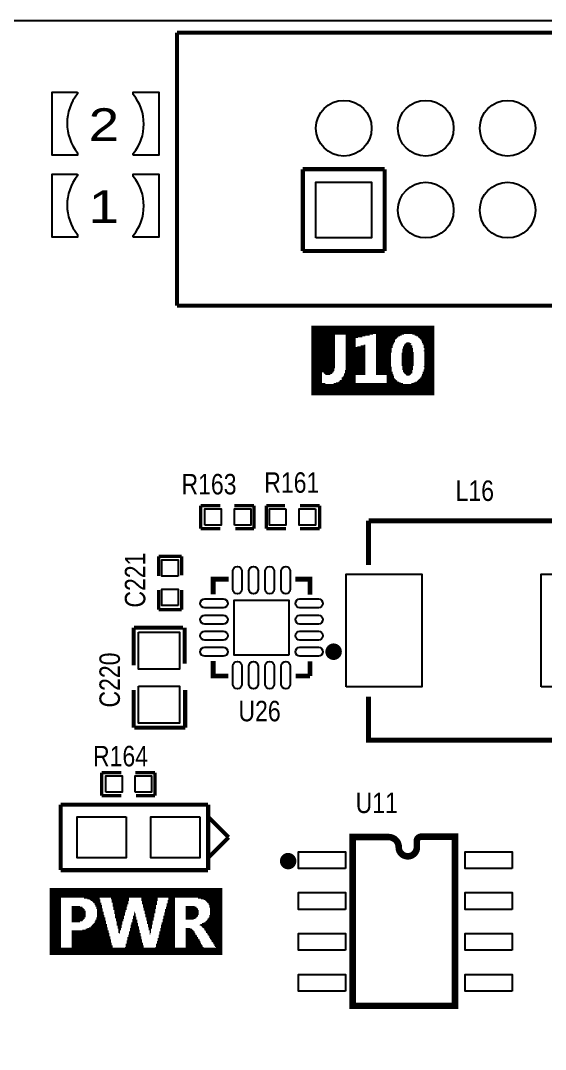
# Model space of a CAD drawing. Extents: x -16 to 114, y 9 to 99.
# Drawn here: x 0.79 to 17.06, y 67.29 to 99.19 of the extents above; entities that cross this region are included whole.
import ezdxf

# ---------------------------------------------------------------- set-up
doc = ezdxf.new("R2010")
doc.units = 0
for name, color, linetype in [('BG_OUTLINE', 3, 'CONTINUOUS'), ('BG_SILKSCREEN_TOP', 2, 'CONTINUOUS'), ('MA_PEN3', 5, 'CONTINUOUS'), ('PG_SILKSCREEN_TOP', 6, 'CONTINUOUS'), ('PIN_TOP', 7, 'CONTINUOUS'), ('RD_SILKSCREEN_TOP', 8, 'CONTINUOUS')]:
    doc.layers.add(name, color=color, linetype=linetype)

msp = doc.modelspace()

# ---------------------------------------------------------------- linework, layer by layer
at = {"layer": 'BG_OUTLINE'}
msp.add_lwpolyline([(-13.134086, 99.189794), (110.731046, 99.189794, -0.414215), (113.79708, 96.12376), (113.799874, 12.17676), (113.79708, 12.263374, -0.41422), (110.731046, 9.19734), (-13.22832, 9.19734), (-13.12672, 9.20496, -0.414214), (-16.192754, 12.270994), (-16.20012, 96.12376, -0.414215)], format="xyb", close=True, dxfattribs=at)
at = {"layer": 'BG_SILKSCREEN_TOP'}
for points in [[(2.557272, 96.97212), (2.557272, 96.92005, 0.35658), (2.557272, 95.09379), (2.557272, 95.01632), (1.769872, 95.01632), (1.769872, 96.97212)], [(4.284472, 95.01632), (4.284472, 95.06839, 0.356575), (4.284472, 96.89465), (4.284472, 96.97212), (5.071872, 96.97212), (5.071872, 95.01632)], [(2.557272, 94.43212), (2.557272, 94.38005, 0.356579), (2.557272, 92.55379), (2.557272, 92.47632), (1.769872, 92.47632), (1.769872, 94.43212)], [(4.284472, 92.47632), (4.284472, 92.52839, 0.356579), (4.284472, 94.35465), (4.284472, 94.43212), (5.071872, 94.43212), (5.071872, 92.47632)]]:
    msp.add_lwpolyline(points, format="xyb", close=True, dxfattribs=at)
at = {"layer": 'MA_PEN3', "const_width": 0.0254}
for points in [[(9.8044, 89.7128), (13.6144, 89.7128)], [(9.8044, 89.6874), (13.6144, 89.6874)], [(9.8044, 89.662), (13.6144, 89.662)], [(9.8044, 89.6366), (13.6144, 89.6366)], [(9.8044, 89.6112), (13.6144, 89.6112)], [(9.8044, 89.5858), (13.6144, 89.5858)], [(9.8044, 89.5604), (13.6144, 89.5604)], [(9.8044, 89.535), (13.6144, 89.535)], [(9.8044, 89.5096), (13.6144, 89.5096)], [(9.8044, 89.4842), (13.6144, 89.4842)], [(9.8044, 89.4588), (11.7094, 89.4588)], [(9.8044, 89.4334), (10.541, 89.4334)], [(9.8044, 89.408), (10.541, 89.408)], [(9.8044, 89.3826), (10.541, 89.3826)], [(9.8044, 89.3572), (10.541, 89.3572)], [(9.8044, 89.3318), (10.541, 89.3318)], [(10.8712, 89.4334), (11.6078, 89.4334)], [(10.8712, 89.408), (11.4808, 89.408)], [(10.8712, 89.3826), (11.3792, 89.3826)], [(10.8712, 89.3572), (11.2522, 89.3572)], [(10.8712, 89.3318), (11.176, 89.3318)], [(11.811, 89.4588), (12.6746, 89.4588)], [(11.811, 89.4334), (12.5984, 89.4334)], [(11.811, 89.408), (12.5476, 89.408)], [(11.811, 89.3826), (12.4968, 89.3826)], [(11.811, 89.3572), (12.4714, 89.3572)], [(11.811, 89.3318), (12.446, 89.3318)], [(12.9286, 89.4588), (13.6144, 89.4588)], [(13.0048, 89.4334), (13.6144, 89.4334)], [(13.0556, 89.408), (13.6144, 89.408)], [(13.1064, 89.3826), (13.6144, 89.3826)], [(13.1318, 89.3572), (13.6144, 89.3572)], [(13.1572, 89.3318), (13.6144, 89.3318)], [(9.8044, 89.3064), (10.541, 89.3064)], [(9.8044, 89.281), (10.541, 89.281)], [(9.8044, 89.2556), (10.541, 89.2556)], [(9.8044, 89.2302), (10.541, 89.2302)], [(9.8044, 89.2048), (10.541, 89.2048)], [(9.8044, 89.1794), (10.541, 89.1794)], [(9.8044, 89.154), (10.541, 89.154)], [(9.8044, 89.1286), (10.541, 89.1286)], [(9.8044, 89.1032), (10.541, 89.1032)], [(9.8044, 89.0778), (10.541, 89.0778)], [(9.8044, 89.0524), (10.541, 89.0524)], [(9.8044, 89.027), (10.541, 89.027)], [(9.8044, 89.0016), (10.541, 89.0016)], [(10.8712, 89.3064), (11.176, 89.3064)], [(10.8712, 89.281), (11.176, 89.281)], [(10.8712, 89.2556), (11.176, 89.2556)], [(10.8712, 89.2302), (11.176, 89.2302)], [(10.8712, 89.2048), (11.176, 89.2048)], [(10.8712, 89.1794), (11.176, 89.1794)], [(10.8712, 89.154), (11.176, 89.154)], [(10.8712, 89.1286), (11.176, 89.1286)], [(10.8712, 89.1032), (11.176, 89.1032)], [(10.8712, 89.0778), (11.176, 89.0778)], [(10.8712, 89.0524), (11.4808, 89.0524)], [(10.8712, 89.027), (11.4808, 89.027)], [(10.8712, 89.0016), (11.4808, 89.0016)], [(11.2268, 89.0778), (11.4808, 89.0778)], [(11.3284, 89.1032), (11.4808, 89.1032)], [(11.43, 89.1286), (11.4808, 89.1286)], [(11.811, 89.3064), (12.4206, 89.3064)], [(11.811, 89.281), (12.3952, 89.281)], [(11.811, 89.2556), (12.3952, 89.2556)], [(11.811, 89.2302), (12.3952, 89.2302)], [(11.811, 89.2048), (12.3698, 89.2048)], [(11.811, 89.1794), (12.3698, 89.1794)], [(11.811, 89.154), (12.3444, 89.154)], [(11.811, 89.1286), (12.3444, 89.1286)], [(11.811, 89.1032), (12.319, 89.1032)], [(11.811, 89.0778), (12.319, 89.0778)], [(11.811, 89.0524), (12.319, 89.0524)], [(11.811, 89.027), (12.2936, 89.027)], [(11.811, 89.0016), (12.2936, 89.0016)], [(12.6238, 89.0016), (12.954, 89.0016)], [(12.6492, 89.0778), (12.9286, 89.0778)], [(12.6492, 89.0524), (12.9286, 89.0524)], [(12.6492, 89.027), (12.954, 89.027)], [(12.6746, 89.1286), (12.9032, 89.1286)], [(12.6746, 89.1032), (12.9286, 89.1032)], [(12.7, 89.154), (12.8778, 89.154)], [(12.7254, 89.1794), (12.9032, 89.1794)], [(12.7508, 89.2048), (12.8524, 89.2048)], [(13.1826, 89.3064), (13.6144, 89.3064)], [(13.208, 89.281), (13.6144, 89.281)], [(13.208, 89.2556), (13.6144, 89.2556)], [(13.2334, 89.2302), (13.6144, 89.2302)], [(13.2334, 89.2048), (13.6144, 89.2048)], [(13.2588, 89.1794), (13.6144, 89.1794)], [(13.2588, 89.154), (13.6144, 89.154)], [(13.2842, 89.1286), (13.6144, 89.1286)], [(13.2842, 89.1032), (13.6144, 89.1032)], [(13.2842, 89.0778), (13.6144, 89.0778)], [(13.2842, 89.0524), (13.6144, 89.0524)], [(13.3096, 89.027), (13.6144, 89.027)], [(13.3096, 89.0016), (13.6144, 89.0016)], [(9.8044, 88.9762), (10.541, 88.9762)], [(9.8044, 88.9508), (10.541, 88.9508)], [(9.8044, 88.9254), (10.541, 88.9254)], [(9.8044, 88.9), (10.541, 88.9)], [(9.8044, 88.8746), (10.541, 88.8746)], [(9.8044, 88.8492), (10.541, 88.8492)], [(9.8044, 88.8238), (10.541, 88.8238)], [(9.8044, 88.7984), (10.541, 88.7984)], [(9.8044, 88.773), (10.541, 88.773)], [(9.8044, 88.7476), (10.541, 88.7476)], [(9.8044, 88.7222), (10.541, 88.7222)], [(9.8044, 88.6968), (10.541, 88.6968)], [(10.8712, 88.9762), (11.4808, 88.9762)], [(10.8712, 88.9508), (11.4808, 88.9508)], [(10.8712, 88.9254), (11.4808, 88.9254)], [(10.8712, 88.9), (11.4808, 88.9)], [(10.8712, 88.8746), (11.4808, 88.8746)], [(10.8712, 88.8492), (11.4808, 88.8492)], [(10.8712, 88.8238), (11.4808, 88.8238)], [(10.8712, 88.7984), (11.4808, 88.7984)], [(10.8712, 88.773), (11.4808, 88.773)], [(10.8712, 88.7476), (11.4808, 88.7476)], [(10.8712, 88.7222), (11.4808, 88.7222)], [(10.8712, 88.6968), (11.4808, 88.6968)], [(11.811, 88.9762), (12.2936, 88.9762)], [(11.811, 88.9508), (12.2936, 88.9508)], [(11.811, 88.9254), (12.2936, 88.9254)], [(11.811, 88.9), (12.2936, 88.9)], [(11.811, 88.8746), (12.2682, 88.8746)], [(11.811, 88.8492), (12.2682, 88.8492)], [(11.811, 88.8238), (12.2682, 88.8238)], [(11.811, 88.7984), (12.2682, 88.7984)], [(11.811, 88.773), (12.2682, 88.773)], [(11.811, 88.7476), (12.2682, 88.7476)], [(11.811, 88.7222), (12.2682, 88.7222)], [(11.811, 88.6968), (12.2682, 88.6968)], [(12.5984, 88.8746), (12.9794, 88.8746)], [(12.5984, 88.8492), (12.9794, 88.8492)], [(12.5984, 88.8238), (12.9794, 88.8238)], [(12.5984, 88.7984), (12.9794, 88.7984)], [(12.5984, 88.773), (12.9794, 88.773)], [(12.5984, 88.7476), (12.9794, 88.7476)], [(12.5984, 88.7222), (12.9794, 88.7222)], [(12.5984, 88.6968), (12.9794, 88.6968)], [(12.6238, 88.9762), (12.954, 88.9762)], [(12.6238, 88.9508), (12.954, 88.9508)], [(12.6238, 88.9254), (12.954, 88.9254)], [(12.6238, 88.9), (12.9794, 88.9)], [(13.2842, 88.9508), (13.6144, 88.9508)], [(13.3096, 88.9762), (13.6144, 88.9762)], [(13.3096, 88.9254), (13.6144, 88.9254)], [(13.3096, 88.9), (13.6144, 88.9)], [(13.3096, 88.8746), (13.6144, 88.8746)], [(13.3096, 88.8492), (13.6144, 88.8492)], [(13.3096, 88.8238), (13.6144, 88.8238)], [(13.3096, 88.7984), (13.6144, 88.7984)], [(13.3096, 88.773), (13.6144, 88.773)], [(13.3096, 88.7476), (13.6144, 88.7476)], [(13.3096, 88.7222), (13.6144, 88.7222)], [(13.3096, 88.6968), (13.6144, 88.6968)], [(9.8044, 88.6714), (10.541, 88.6714)], [(9.8044, 88.646), (10.541, 88.646)], [(9.8044, 88.6206), (10.541, 88.6206)], [(9.8044, 88.5952), (10.541, 88.5952)], [(9.8044, 88.5698), (10.541, 88.5698)], [(9.8044, 88.5444), (10.541, 88.5444)], [(9.8044, 88.519), (10.541, 88.519)], [(9.8044, 88.4936), (10.541, 88.4936)], [(9.8044, 88.4682), (10.541, 88.4682)], [(9.8044, 88.4428), (10.541, 88.4428)], [(9.8044, 88.4174), (10.541, 88.4174)], [(9.8044, 88.392), (10.5156, 88.392)], [(9.8044, 88.3666), (10.5156, 88.3666)], [(10.8712, 88.6714), (11.4808, 88.6714)], [(10.8712, 88.646), (11.4808, 88.646)], [(10.8712, 88.6206), (11.4808, 88.6206)], [(10.8712, 88.5952), (11.4808, 88.5952)], [(10.8712, 88.5698), (11.4808, 88.5698)], [(10.8712, 88.5444), (11.4808, 88.5444)], [(10.8712, 88.519), (11.4808, 88.519)], [(10.8712, 88.4936), (11.4808, 88.4936)], [(10.8712, 88.4682), (11.4808, 88.4682)], [(10.8712, 88.4428), (11.4808, 88.4428)], [(10.8712, 88.4174), (11.4808, 88.4174)], [(10.8712, 88.392), (11.4808, 88.392)], [(10.8712, 88.3666), (11.4808, 88.3666)], [(11.811, 88.6714), (12.2682, 88.6714)], [(11.811, 88.646), (12.2682, 88.646)], [(11.811, 88.6206), (12.2682, 88.6206)], [(11.811, 88.5952), (12.2682, 88.5952)], [(11.811, 88.5698), (12.2682, 88.5698)], [(11.811, 88.5444), (12.2682, 88.5444)], [(11.811, 88.519), (12.2682, 88.519)], [(11.811, 88.4936), (12.2682, 88.4936)], [(11.811, 88.4682), (12.2682, 88.4682)], [(11.811, 88.4428), (12.2936, 88.4428)], [(11.811, 88.4174), (12.2936, 88.4174)], [(11.811, 88.392), (12.2936, 88.392)], [(11.811, 88.3666), (12.2936, 88.3666)], [(12.5984, 88.6714), (12.9794, 88.6714)], [(12.5984, 88.646), (12.9794, 88.646)], [(12.5984, 88.6206), (12.9794, 88.6206)], [(12.5984, 88.5952), (12.9794, 88.5952)], [(12.5984, 88.5698), (12.9794, 88.5698)], [(12.5984, 88.5444), (12.9794, 88.5444)], [(12.5984, 88.519), (12.9794, 88.519)], [(12.5984, 88.4936), (12.9794, 88.4936)], [(12.6238, 88.4682), (12.954, 88.4682)], [(12.6238, 88.4428), (12.954, 88.4428)], [(12.6238, 88.4174), (12.954, 88.4174)], [(12.6238, 88.392), (12.954, 88.392)], [(12.6238, 88.3666), (12.954, 88.3666)], [(13.2842, 88.4682), (13.6144, 88.4682)], [(13.2842, 88.3666), (13.6144, 88.3666)], [(13.3096, 88.6714), (13.6144, 88.6714)], [(13.3096, 88.646), (13.6144, 88.646)], [(13.3096, 88.6206), (13.6144, 88.6206)], [(13.3096, 88.5952), (13.6144, 88.5952)], [(13.3096, 88.5698), (13.6144, 88.5698)], [(13.3096, 88.5444), (13.6144, 88.5444)], [(13.3096, 88.519), (13.6144, 88.519)], [(13.3096, 88.4936), (13.6144, 88.4936)], [(13.3096, 88.4428), (13.6144, 88.4428)], [(13.3096, 88.4174), (13.6144, 88.4174)], [(13.3096, 88.392), (13.6144, 88.392)], [(9.8044, 88.3412), (10.5156, 88.3412)], [(9.8044, 88.3158), (10.4902, 88.3158)], [(9.8044, 88.2904), (10.4902, 88.2904)], [(9.8044, 88.265), (10.1346, 88.265)], [(9.8044, 88.2396), (10.1346, 88.2396)], [(9.8044, 88.2142), (10.1346, 88.2142)], [(9.8044, 88.1888), (10.1346, 88.1888)], [(9.8044, 88.1634), (10.1346, 88.1634)], [(9.8044, 88.138), (10.1346, 88.138)], [(9.8044, 88.1126), (10.1346, 88.1126)], [(9.8044, 88.0872), (10.1346, 88.0872)], [(9.8044, 88.0618), (10.1346, 88.0618)], [(10.1854, 88.265), (10.4648, 88.265)], [(10.2108, 88.2396), (10.4394, 88.2396)], [(10.2362, 88.2142), (10.3886, 88.2142)], [(10.7442, 88.1126), (11.176, 88.1126)], [(10.7442, 88.0872), (11.176, 88.0872)], [(10.7442, 88.0618), (11.176, 88.0618)], [(10.7696, 88.138), (11.176, 88.138)], [(10.795, 88.1634), (11.176, 88.1634)], [(10.8204, 88.2396), (11.4808, 88.2396)], [(10.8204, 88.2142), (11.4808, 88.2142)], [(10.8204, 88.1888), (11.176, 88.1888)], [(10.8458, 88.3412), (11.4808, 88.3412)], [(10.8458, 88.3158), (11.4808, 88.3158)], [(10.8458, 88.2904), (11.4808, 88.2904)], [(10.8458, 88.265), (11.4808, 88.265)], [(11.811, 88.3412), (12.2936, 88.3412)], [(11.811, 88.3158), (12.2936, 88.3158)], [(11.811, 88.2904), (12.319, 88.2904)], [(11.811, 88.265), (12.319, 88.265)], [(11.811, 88.2396), (12.319, 88.2396)], [(11.811, 88.2142), (12.3444, 88.2142)], [(12.1412, 88.1888), (12.3444, 88.1888)], [(12.1412, 88.1634), (12.3698, 88.1634)], [(12.1412, 88.138), (12.3698, 88.138)], [(12.1412, 88.1126), (12.3698, 88.1126)], [(12.1412, 88.0872), (12.3952, 88.0872)], [(12.1412, 88.0618), (12.4206, 88.0618)], [(12.6492, 88.3412), (12.9286, 88.3412)], [(12.6492, 88.3158), (12.9286, 88.3158)], [(12.6492, 88.2904), (12.9286, 88.2904)], [(12.6746, 88.265), (12.9286, 88.265)], [(12.7, 88.2396), (12.9032, 88.2396)], [(12.7254, 88.2142), (12.8778, 88.2142)], [(12.7508, 88.1888), (12.8524, 88.1888)], [(13.1318, 88.0618), (13.6144, 88.0618)], [(13.1572, 88.0872), (13.6144, 88.0872)], [(13.1826, 88.1126), (13.6144, 88.1126)], [(13.208, 88.1634), (13.6144, 88.1634)], [(13.208, 88.138), (13.6144, 88.138)], [(13.2334, 88.2142), (13.6144, 88.2142)], [(13.2334, 88.1888), (13.6144, 88.1888)], [(13.2588, 88.2904), (13.6144, 88.2904)], [(13.2588, 88.265), (13.6144, 88.265)], [(13.2588, 88.2396), (13.6144, 88.2396)], [(13.2842, 88.3412), (13.6144, 88.3412)], [(13.2842, 88.3158), (13.6144, 88.3158)], [(9.8044, 88.0364), (10.1346, 88.0364)], [(9.8044, 88.011), (10.1346, 88.011)], [(9.8044, 87.9856), (10.1346, 87.9856)], [(9.8044, 87.9602), (10.1346, 87.9602)], [(9.8044, 87.9348), (10.2362, 87.9348)], [(9.8044, 87.9094), (13.6144, 87.9094)], [(9.8044, 87.884), (13.6144, 87.884)], [(9.8044, 87.8586), (13.6144, 87.8586)], [(9.8044, 87.8332), (13.6144, 87.8332)], [(9.8044, 87.8078), (13.6144, 87.8078)], [(9.8044, 87.7824), (13.6144, 87.7824)], [(9.8044, 87.757), (13.6144, 87.757)], [(9.8044, 87.7316), (13.6144, 87.7316)], [(10.4902, 87.9348), (12.6492, 87.9348)], [(10.5664, 87.9602), (11.176, 87.9602)], [(10.6426, 87.9856), (11.176, 87.9856)], [(10.668, 88.011), (11.176, 88.011)], [(10.6934, 88.0364), (11.176, 88.0364)], [(12.1412, 88.0364), (12.446, 88.0364)], [(12.1412, 88.011), (12.4714, 88.011)], [(12.1412, 87.9856), (12.5222, 87.9856)], [(12.1412, 87.9602), (12.573, 87.9602)], [(12.9032, 87.9348), (13.6144, 87.9348)], [(12.9794, 87.9602), (13.6144, 87.9602)], [(13.0302, 87.9856), (13.6144, 87.9856)], [(13.081, 88.011), (13.6144, 88.011)], [(13.1064, 88.0364), (13.6144, 88.0364)], [(9.8044, 87.7062), (13.6144, 87.7062)], [(9.8044, 87.6808), (13.6144, 87.6808)], [(9.8044, 87.6554), (13.6144, 87.6554)], [(9.8044, 87.63), (13.6144, 87.63)], [(9.8044, 87.6046), (13.6144, 87.6046)], [(9.8044, 87.5792), (13.6144, 87.5792)], [(1.688338, 72.284336), (7.047738, 72.284336)], [(1.688338, 72.258936), (7.047738, 72.258936)], [(1.688338, 72.233536), (7.047738, 72.233536)], [(1.688338, 72.208136), (7.047738, 72.208136)], [(1.688338, 72.182736), (7.047738, 72.182736)], [(1.688338, 72.157336), (7.047738, 72.157336)], [(1.688338, 72.131936), (7.047738, 72.131936)], [(1.688338, 72.106536), (7.047738, 72.106536)], [(1.688338, 72.081136), (7.047738, 72.081136)], [(1.688338, 72.055736), (7.047738, 72.055736)], [(1.688338, 72.030336), (7.047738, 72.030336)], [(1.688338, 72.004936), (7.047738, 72.004936)], [(1.688338, 71.979536), (2.043938, 71.979536)], [(1.688338, 71.954136), (2.043938, 71.954136)], [(1.688338, 71.928736), (2.043938, 71.928736)], [(1.688338, 71.903336), (2.043938, 71.903336)], [(1.688338, 71.877936), (2.043938, 71.877936)], [(1.688338, 71.852536), (2.043938, 71.852536)], [(1.688338, 71.827136), (2.043938, 71.827136)], [(1.688338, 71.801736), (2.043938, 71.801736)], [(1.688338, 71.776336), (2.043938, 71.776336)], [(2.755138, 71.979536), (3.237738, 71.979536)], [(2.856738, 71.954136), (3.237738, 71.954136)], [(2.932938, 71.928736), (3.263138, 71.928736)], [(2.958338, 71.903336), (3.263138, 71.903336)], [(3.009138, 71.877936), (3.263138, 71.877936)], [(3.034538, 71.852536), (3.263138, 71.852536)], [(3.059938, 71.827136), (3.288538, 71.827136)], [(3.085338, 71.801736), (3.288538, 71.801736)], [(3.085338, 71.776336), (3.288538, 71.776336)], [(3.593338, 71.979536), (4.152138, 71.979536)], [(3.593338, 71.954136), (4.152138, 71.954136)], [(3.618738, 71.928736), (4.152138, 71.928736)], [(3.618738, 71.903336), (4.152138, 71.903336)], [(3.618738, 71.877936), (4.126738, 71.877936)], [(3.618738, 71.852536), (4.126738, 71.852536)], [(3.644138, 71.827136), (4.126738, 71.827136)], [(3.644138, 71.801736), (4.126738, 71.801736)], [(3.644138, 71.776336), (4.101338, 71.776336)], [(4.533138, 71.979536), (5.041138, 71.979536)], [(4.533138, 71.954136), (5.041138, 71.954136)], [(4.533138, 71.928736), (5.041138, 71.928736)], [(4.533138, 71.903336), (5.041138, 71.903336)], [(4.558538, 71.877936), (5.015738, 71.877936)], [(4.558538, 71.852536), (5.015738, 71.852536)], [(4.558538, 71.827136), (5.015738, 71.827136)], [(4.558538, 71.801736), (5.015738, 71.801736)], [(4.583938, 71.776336), (5.015738, 71.776336)], [(5.320538, 71.801736), (5.574538, 71.801736)], [(5.320538, 71.776336), (5.574538, 71.776336)], [(5.345938, 71.903336), (5.574538, 71.903336)], [(5.345938, 71.877936), (5.574538, 71.877936)], [(5.345938, 71.852536), (5.574538, 71.852536)], [(5.345938, 71.827136), (5.574538, 71.827136)], [(5.371338, 71.979536), (5.574538, 71.979536)], [(5.371338, 71.954136), (5.574538, 71.954136)], [(5.371338, 71.928736), (5.574538, 71.928736)], [(6.285738, 71.979536), (7.047738, 71.979536)], [(6.387338, 71.954136), (7.047738, 71.954136)], [(6.463538, 71.928736), (7.047738, 71.928736)], [(6.514338, 71.903336), (7.047738, 71.903336)], [(6.539738, 71.877936), (7.047738, 71.877936)], [(6.565138, 71.852536), (7.047738, 71.852536)], [(6.590538, 71.827136), (7.047738, 71.827136)], [(6.615938, 71.801736), (7.047738, 71.801736)], [(6.615938, 71.776336), (7.047738, 71.776336)], [(1.688338, 71.750936), (2.043938, 71.750936)], [(1.688338, 71.725536), (2.043938, 71.725536)], [(1.688338, 71.700136), (2.043938, 71.700136)], [(1.688338, 71.674736), (2.043938, 71.674736)], [(1.688338, 71.649336), (2.043938, 71.649336)], [(1.688338, 71.623936), (2.043938, 71.623936)], [(1.688338, 71.598536), (2.043938, 71.598536)], [(1.688338, 71.573136), (2.043938, 71.573136)], [(1.688338, 71.547736), (2.043938, 71.547736)], [(1.688338, 71.522336), (2.043938, 71.522336)], [(1.688338, 71.496936), (2.043938, 71.496936)], [(1.688338, 71.471536), (2.043938, 71.471536)], [(2.374138, 71.725536), (2.628138, 71.725536)], [(2.374138, 71.700136), (2.704338, 71.700136)], [(2.374138, 71.674736), (2.729738, 71.674736)], [(2.374138, 71.649336), (2.755138, 71.649336)], [(2.374138, 71.623936), (2.780538, 71.623936)], [(2.374138, 71.598536), (2.780538, 71.598536)], [(2.374138, 71.573136), (2.805938, 71.573136)], [(2.374138, 71.547736), (2.805938, 71.547736)], [(2.374138, 71.522336), (2.805938, 71.522336)], [(2.374138, 71.496936), (2.805938, 71.496936)], [(2.374138, 71.471536), (2.805938, 71.471536)], [(3.110738, 71.750936), (3.313938, 71.750936)], [(3.110738, 71.725536), (3.313938, 71.725536)], [(3.136138, 71.700136), (3.313938, 71.700136)], [(3.136138, 71.674736), (3.313938, 71.674736)], [(3.136138, 71.649336), (3.339338, 71.649336)], [(3.161538, 71.623936), (3.339338, 71.623936)], [(3.161538, 71.598536), (3.339338, 71.598536)], [(3.161538, 71.573136), (3.339338, 71.573136)], [(3.161538, 71.547736), (3.364738, 71.547736)], [(3.161538, 71.522336), (3.364738, 71.522336)], [(3.161538, 71.496936), (3.364738, 71.496936)], [(3.161538, 71.471536), (3.364738, 71.471536)], [(3.644138, 71.750936), (4.101338, 71.750936)], [(3.644138, 71.725536), (4.101338, 71.725536)], [(3.669538, 71.700136), (4.075938, 71.700136)], [(3.669538, 71.674736), (4.075938, 71.674736)], [(3.669538, 71.649336), (4.075938, 71.649336)], [(3.669538, 71.623936), (4.075938, 71.623936)], [(3.694938, 71.598536), (4.050538, 71.598536)], [(3.694938, 71.573136), (4.050538, 71.573136)], [(3.694938, 71.547736), (4.050538, 71.547736)], [(3.694938, 71.522336), (4.025138, 71.522336)], [(3.694938, 71.496936), (4.025138, 71.496936)], [(3.720338, 71.471536), (4.025138, 71.471536)], [(4.304538, 71.547736), (4.329938, 71.547736)], [(4.304538, 71.522336), (4.329938, 71.522336)], [(4.304538, 71.496936), (4.355338, 71.496936)], [(4.304538, 71.471536), (4.355338, 71.471536)], [(4.583938, 71.750936), (4.990338, 71.750936)], [(4.583938, 71.725536), (4.990338, 71.725536)], [(4.583938, 71.700136), (4.990338, 71.700136)], [(4.609338, 71.674736), (4.990338, 71.674736)], [(4.609338, 71.649336), (4.990338, 71.649336)], [(4.609338, 71.623936), (4.964938, 71.623936)], [(4.609338, 71.598536), (4.964938, 71.598536)], [(4.634738, 71.573136), (4.964938, 71.573136)], [(4.634738, 71.547736), (4.964938, 71.547736)], [(4.634738, 71.522336), (4.964938, 71.522336)], [(4.634738, 71.496936), (4.939538, 71.496936)], [(4.660138, 71.471536), (4.939538, 71.471536)], [(5.244338, 71.522336), (5.574538, 71.522336)], [(5.244338, 71.496936), (5.574538, 71.496936)], [(5.244338, 71.471536), (5.574538, 71.471536)], [(5.269738, 71.623936), (5.574538, 71.623936)], [(5.269738, 71.598536), (5.574538, 71.598536)], [(5.269738, 71.573136), (5.574538, 71.573136)], [(5.269738, 71.547736), (5.574538, 71.547736)], [(5.295138, 71.700136), (5.574538, 71.700136)], [(5.295138, 71.674736), (5.574538, 71.674736)], [(5.295138, 71.649336), (5.574538, 71.649336)], [(5.320538, 71.750936), (5.574538, 71.750936)], [(5.320538, 71.725536), (5.574538, 71.725536)], [(5.904738, 71.725536), (6.184138, 71.725536)], [(5.904738, 71.700136), (6.234938, 71.700136)], [(5.904738, 71.674736), (6.260338, 71.674736)], [(5.904738, 71.649336), (6.285738, 71.649336)], [(5.904738, 71.623936), (6.285738, 71.623936)], [(5.904738, 71.598536), (6.311138, 71.598536)], [(5.904738, 71.573136), (6.311138, 71.573136)], [(5.904738, 71.547736), (6.311138, 71.547736)], [(5.904738, 71.522336), (6.311138, 71.522336)], [(5.904738, 71.496936), (6.311138, 71.496936)], [(5.904738, 71.471536), (6.311138, 71.471536)], [(6.641338, 71.750936), (7.047738, 71.750936)], [(6.641338, 71.725536), (7.047738, 71.725536)], [(6.641338, 71.700136), (7.047738, 71.700136)], [(6.666738, 71.674736), (7.047738, 71.674736)], [(6.666738, 71.649336), (7.047738, 71.649336)], [(6.666738, 71.623936), (7.047738, 71.623936)], [(6.666738, 71.598536), (7.047738, 71.598536)], [(6.666738, 71.573136), (7.047738, 71.573136)], [(6.666738, 71.547736), (7.047738, 71.547736)], [(6.666738, 71.522336), (7.047738, 71.522336)], [(6.666738, 71.496936), (7.047738, 71.496936)], [(6.666738, 71.471536), (7.047738, 71.471536)], [(1.688338, 71.446136), (2.043938, 71.446136)], [(1.688338, 71.420736), (2.043938, 71.420736)], [(1.688338, 71.395336), (2.043938, 71.395336)], [(1.688338, 71.369936), (2.043938, 71.369936)], [(1.688338, 71.344536), (2.043938, 71.344536)], [(1.688338, 71.319136), (2.043938, 71.319136)], [(1.688338, 71.293736), (2.043938, 71.293736)], [(1.688338, 71.268336), (2.043938, 71.268336)], [(1.688338, 71.242936), (2.043938, 71.242936)], [(1.688338, 71.217536), (2.043938, 71.217536)], [(1.688338, 71.192136), (2.043938, 71.192136)], [(1.688338, 71.166736), (2.043938, 71.166736)], [(1.688338, 71.141336), (2.043938, 71.141336)], [(2.374138, 71.446136), (2.805938, 71.446136)], [(2.374138, 71.420736), (2.805938, 71.420736)], [(2.374138, 71.395336), (2.805938, 71.395336)], [(2.374138, 71.369936), (2.780538, 71.369936)], [(2.374138, 71.344536), (2.780538, 71.344536)], [(2.374138, 71.319136), (2.755138, 71.319136)], [(2.374138, 71.293736), (2.729738, 71.293736)], [(2.374138, 71.268336), (2.704338, 71.268336)], [(2.374138, 71.242936), (2.628138, 71.242936)], [(3.009138, 71.141336), (3.466338, 71.141336)], [(3.034538, 71.166736), (3.466338, 71.166736)], [(3.059938, 71.192136), (3.440938, 71.192136)], [(3.085338, 71.242936), (3.440938, 71.242936)], [(3.085338, 71.217536), (3.440938, 71.217536)], [(3.110738, 71.293736), (3.415538, 71.293736)], [(3.110738, 71.268336), (3.440938, 71.268336)], [(3.136138, 71.369936), (3.415538, 71.369936)], [(3.136138, 71.344536), (3.415538, 71.344536)], [(3.136138, 71.319136), (3.415538, 71.319136)], [(3.161538, 71.446136), (3.390138, 71.446136)], [(3.161538, 71.420736), (3.390138, 71.420736)], [(3.161538, 71.395336), (3.390138, 71.395336)], [(3.720338, 71.446136), (4.025138, 71.446136)], [(3.720338, 71.420736), (3.999738, 71.420736)], [(3.720338, 71.395336), (3.999738, 71.395336)], [(3.720338, 71.369936), (3.999738, 71.369936)], [(3.745738, 71.344536), (3.999738, 71.344536)], [(3.745738, 71.319136), (3.974338, 71.319136)], [(3.745738, 71.293736), (3.974338, 71.293736)], [(3.745738, 71.268336), (3.974338, 71.268336)], [(3.771138, 71.242936), (3.948938, 71.242936)], [(3.771138, 71.217536), (3.948938, 71.217536)], [(3.771138, 71.192136), (3.948938, 71.192136)], [(3.771138, 71.166736), (3.948938, 71.166736)], [(3.771138, 71.141336), (3.923538, 71.141336)], [(4.202938, 71.141336), (4.431538, 71.141336)], [(4.228338, 71.217536), (4.406138, 71.217536)], [(4.228338, 71.192136), (4.431538, 71.192136)], [(4.228338, 71.166736), (4.431538, 71.166736)], [(4.253738, 71.319136), (4.380738, 71.319136)], [(4.253738, 71.293736), (4.406138, 71.293736)], [(4.253738, 71.268336), (4.406138, 71.268336)], [(4.253738, 71.242936), (4.406138, 71.242936)], [(4.279138, 71.420736), (4.355338, 71.420736)], [(4.279138, 71.395336), (4.380738, 71.395336)], [(4.279138, 71.369936), (4.380738, 71.369936)], [(4.279138, 71.344536), (4.380738, 71.344536)], [(4.304538, 71.446136), (4.355338, 71.446136)], [(4.660138, 71.446136), (4.939538, 71.446136)], [(4.660138, 71.420736), (4.939538, 71.420736)], [(4.660138, 71.395336), (4.939538, 71.395336)], [(4.685538, 71.369936), (4.914138, 71.369936)], [(4.685538, 71.344536), (4.914138, 71.344536)], [(4.685538, 71.319136), (4.914138, 71.319136)], [(4.685538, 71.293736), (4.914138, 71.293736)], [(4.710938, 71.268336), (4.888738, 71.268336)], [(4.710938, 71.242936), (4.888738, 71.242936)], [(4.710938, 71.217536), (4.888738, 71.217536)], [(4.710938, 71.192136), (4.888738, 71.192136)], [(4.736338, 71.166736), (4.888738, 71.166736)], [(4.736338, 71.141336), (4.863338, 71.141336)], [(5.142738, 71.141336), (5.574538, 71.141336)], [(5.168138, 71.217536), (5.574538, 71.217536)], [(5.168138, 71.192136), (5.574538, 71.192136)], [(5.168138, 71.166736), (5.574538, 71.166736)], [(5.193538, 71.319136), (5.574538, 71.319136)], [(5.193538, 71.293736), (5.574538, 71.293736)], [(5.193538, 71.268336), (5.574538, 71.268336)], [(5.193538, 71.242936), (5.574538, 71.242936)], [(5.218938, 71.420736), (5.574538, 71.420736)], [(5.218938, 71.395336), (5.574538, 71.395336)], [(5.218938, 71.369936), (5.574538, 71.369936)], [(5.218938, 71.344536), (5.574538, 71.344536)], [(5.244338, 71.446136), (5.574538, 71.446136)], [(5.904738, 71.446136), (6.285738, 71.446136)], [(5.904738, 71.420736), (6.285738, 71.420736)], [(5.904738, 71.395336), (6.260338, 71.395336)], [(5.904738, 71.369936), (6.234938, 71.369936)], [(5.904738, 71.344536), (6.209538, 71.344536)], [(5.904738, 71.319136), (6.158738, 71.319136)], [(6.336538, 71.141336), (7.047738, 71.141336)], [(6.361938, 71.166736), (7.047738, 71.166736)], [(6.412738, 71.192136), (7.047738, 71.192136)], [(6.463538, 71.217536), (7.047738, 71.217536)], [(6.514338, 71.242936), (7.047738, 71.242936)], [(6.539738, 71.268336), (7.047738, 71.268336)], [(6.565138, 71.293736), (7.047738, 71.293736)], [(6.590538, 71.344536), (7.047738, 71.344536)], [(6.590538, 71.319136), (7.047738, 71.319136)], [(6.615938, 71.369936), (7.047738, 71.369936)], [(6.641338, 71.446136), (7.047738, 71.446136)], [(6.641338, 71.420736), (7.047738, 71.420736)], [(6.641338, 71.395336), (7.047738, 71.395336)], [(1.688338, 71.115936), (2.043938, 71.115936)], [(1.688338, 71.090536), (2.043938, 71.090536)], [(1.688338, 71.065136), (2.043938, 71.065136)], [(1.688338, 71.039736), (2.043938, 71.039736)], [(1.688338, 71.014336), (2.043938, 71.014336)], [(1.688338, 70.988936), (2.043938, 70.988936)], [(1.688338, 70.963536), (2.043938, 70.963536)], [(1.688338, 70.938136), (2.043938, 70.938136)], [(1.688338, 70.912736), (2.043938, 70.912736)], [(1.688338, 70.887336), (2.043938, 70.887336)], [(1.688338, 70.861936), (2.043938, 70.861936)], [(1.688338, 70.836536), (2.043938, 70.836536)], [(1.688338, 70.811136), (2.043938, 70.811136)], [(2.374138, 70.963536), (3.517138, 70.963536)], [(2.374138, 70.938136), (3.517138, 70.938136)], [(2.374138, 70.912736), (3.517138, 70.912736)], [(2.374138, 70.887336), (3.542538, 70.887336)], [(2.374138, 70.861936), (3.542538, 70.861936)], [(2.374138, 70.836536), (3.542538, 70.836536)], [(2.374138, 70.811136), (3.542538, 70.811136)], [(2.704338, 70.988936), (3.491738, 70.988936)], [(2.805938, 71.014336), (3.491738, 71.014336)], [(2.856738, 71.039736), (3.491738, 71.039736)], [(2.907538, 71.065136), (3.491738, 71.065136)], [(2.958338, 71.090536), (3.466338, 71.090536)], [(2.983738, 71.115936), (3.466338, 71.115936)], [(3.796538, 71.115936), (3.923538, 71.115936)], [(3.796538, 71.090536), (3.923538, 71.090536)], [(3.796538, 71.065136), (3.923538, 71.065136)], [(3.796538, 71.039736), (3.898138, 71.039736)], [(3.821938, 71.014336), (3.898138, 71.014336)], [(3.821938, 70.988936), (3.898138, 70.988936)], [(3.821938, 70.963536), (3.872738, 70.963536)], [(3.821938, 70.938136), (3.872738, 70.938136)], [(3.821938, 70.912736), (3.872738, 70.912736)], [(3.847338, 70.887336), (3.872738, 70.887336)], [(4.126738, 70.836536), (4.507738, 70.836536)], [(4.126738, 70.811136), (4.507738, 70.811136)], [(4.152138, 70.938136), (4.482338, 70.938136)], [(4.152138, 70.912736), (4.482338, 70.912736)], [(4.152138, 70.887336), (4.507738, 70.887336)], [(4.152138, 70.861936), (4.507738, 70.861936)], [(4.177538, 71.039736), (4.456938, 71.039736)], [(4.177538, 71.014336), (4.456938, 71.014336)], [(4.177538, 70.988936), (4.482338, 70.988936)], [(4.177538, 70.963536), (4.482338, 70.963536)], [(4.202938, 71.115936), (4.431538, 71.115936)], [(4.202938, 71.090536), (4.456938, 71.090536)], [(4.202938, 71.065136), (4.456938, 71.065136)], [(4.736338, 71.115936), (4.863338, 71.115936)], [(4.736338, 71.090536), (4.863338, 71.090536)], [(4.761738, 71.065136), (4.863338, 71.065136)], [(4.761738, 71.039736), (4.863338, 71.039736)], [(4.761738, 71.014336), (4.837938, 71.014336)], [(4.761738, 70.988936), (4.837938, 70.988936)], [(4.787138, 70.963536), (4.837938, 70.963536)], [(4.787138, 70.938136), (4.837938, 70.938136)], [(4.787138, 70.912736), (4.837938, 70.912736)], [(4.787138, 70.887336), (4.812538, 70.887336)], [(4.787138, 70.861936), (4.812538, 70.861936)], [(5.066538, 70.836536), (5.574538, 70.836536)], [(5.066538, 70.811136), (5.574538, 70.811136)], [(5.091938, 70.938136), (5.574538, 70.938136)], [(5.091938, 70.912736), (5.574538, 70.912736)], [(5.091938, 70.887336), (5.574538, 70.887336)], [(5.091938, 70.861936), (5.574538, 70.861936)], [(5.117338, 71.039736), (5.574538, 71.039736)], [(5.117338, 71.014336), (5.574538, 71.014336)], [(5.117338, 70.988936), (5.574538, 70.988936)], [(5.117338, 70.963536), (5.574538, 70.963536)], [(5.142738, 71.115936), (5.574538, 71.115936)], [(5.142738, 71.090536), (5.574538, 71.090536)], [(5.142738, 71.065136), (5.574538, 71.065136)], [(5.904738, 71.039736), (6.057138, 71.039736)], [(5.904738, 71.014336), (6.107938, 71.014336)], [(5.904738, 70.988936), (6.133338, 70.988936)], [(5.904738, 70.963536), (6.158738, 70.963536)], [(5.904738, 70.938136), (6.184138, 70.938136)], [(5.904738, 70.912736), (6.184138, 70.912736)], [(5.904738, 70.887336), (6.209538, 70.887336)], [(5.904738, 70.861936), (6.209538, 70.861936)], [(5.904738, 70.836536), (6.234938, 70.836536)], [(5.904738, 70.811136), (6.260338, 70.811136)], [(6.387338, 71.115936), (7.047738, 71.115936)], [(6.412738, 71.090536), (7.047738, 71.090536)], [(6.438138, 71.065136), (7.047738, 71.065136)], [(6.463538, 71.039736), (7.047738, 71.039736)], [(6.488938, 71.014336), (7.047738, 71.014336)], [(6.488938, 70.988936), (7.047738, 70.988936)], [(6.514338, 70.963536), (7.047738, 70.963536)], [(6.539738, 70.938136), (7.047738, 70.938136)], [(6.539738, 70.912736), (7.047738, 70.912736)], [(6.565138, 70.887336), (7.047738, 70.887336)], [(6.590538, 70.861936), (7.047738, 70.861936)], [(6.590538, 70.836536), (7.047738, 70.836536)], [(6.615938, 70.811136), (7.047738, 70.811136)], [(1.688338, 70.785736), (2.043938, 70.785736)], [(1.688338, 70.760336), (2.043938, 70.760336)], [(1.688338, 70.734936), (2.043938, 70.734936)], [(1.688338, 70.709536), (2.043938, 70.709536)], [(1.688338, 70.684136), (2.043938, 70.684136)], [(1.688338, 70.658736), (2.043938, 70.658736)], [(1.688338, 70.633336), (2.043938, 70.633336)], [(1.688338, 70.607936), (2.043938, 70.607936)], [(1.688338, 70.582536), (2.043938, 70.582536)], [(1.688338, 70.557136), (2.043938, 70.557136)], [(1.688338, 70.531736), (2.043938, 70.531736)], [(1.688338, 70.506336), (2.043938, 70.506336)], [(2.374138, 70.785736), (3.567938, 70.785736)], [(2.374138, 70.760336), (3.567938, 70.760336)], [(2.374138, 70.734936), (3.567938, 70.734936)], [(2.374138, 70.709536), (3.567938, 70.709536)], [(2.374138, 70.684136), (3.593338, 70.684136)], [(2.374138, 70.658736), (3.593338, 70.658736)], [(2.374138, 70.633336), (3.593338, 70.633336)], [(2.374138, 70.607936), (3.593338, 70.607936)], [(2.374138, 70.582536), (3.618738, 70.582536)], [(2.374138, 70.557136), (3.618738, 70.557136)], [(2.374138, 70.531736), (3.618738, 70.531736)], [(2.374138, 70.506336), (3.644138, 70.506336)], [(4.050538, 70.557136), (4.583938, 70.557136)], [(4.050538, 70.531736), (4.583938, 70.531736)], [(4.050538, 70.506336), (4.609338, 70.506336)], [(4.075938, 70.658736), (4.558538, 70.658736)], [(4.075938, 70.633336), (4.558538, 70.633336)], [(4.075938, 70.607936), (4.558538, 70.607936)], [(4.075938, 70.582536), (4.583938, 70.582536)], [(4.101338, 70.760336), (4.533138, 70.760336)], [(4.101338, 70.734936), (4.533138, 70.734936)], [(4.101338, 70.709536), (4.533138, 70.709536)], [(4.101338, 70.684136), (4.558538, 70.684136)], [(4.126738, 70.785736), (4.533138, 70.785736)], [(4.990338, 70.557136), (5.574538, 70.557136)], [(4.990338, 70.531736), (5.574538, 70.531736)], [(4.990338, 70.506336), (5.574538, 70.506336)], [(5.015738, 70.633336), (5.574538, 70.633336)], [(5.015738, 70.607936), (5.574538, 70.607936)], [(5.015738, 70.582536), (5.574538, 70.582536)], [(5.041138, 70.734936), (5.574538, 70.734936)], [(5.041138, 70.709536), (5.574538, 70.709536)], [(5.041138, 70.684136), (5.574538, 70.684136)], [(5.041138, 70.658736), (5.574538, 70.658736)], [(5.066538, 70.785736), (5.574538, 70.785736)], [(5.066538, 70.760336), (5.574538, 70.760336)], [(5.904738, 70.785736), (6.260338, 70.785736)], [(5.904738, 70.760336), (6.285738, 70.760336)], [(5.904738, 70.734936), (6.285738, 70.734936)], [(5.904738, 70.709536), (6.311138, 70.709536)], [(5.904738, 70.684136), (6.336538, 70.684136)], [(5.904738, 70.658736), (6.336538, 70.658736)], [(5.904738, 70.633336), (6.361938, 70.633336)], [(5.904738, 70.607936), (6.361938, 70.607936)], [(5.904738, 70.582536), (6.387338, 70.582536)], [(5.904738, 70.557136), (6.387338, 70.557136)], [(5.904738, 70.531736), (6.412738, 70.531736)], [(5.904738, 70.506336), (6.438138, 70.506336)], [(6.641338, 70.785736), (7.047738, 70.785736)], [(6.641338, 70.760336), (7.047738, 70.760336)], [(6.666738, 70.734936), (7.047738, 70.734936)], [(6.666738, 70.709536), (7.047738, 70.709536)], [(6.692138, 70.684136), (7.047738, 70.684136)], [(6.717538, 70.658736), (7.047738, 70.658736)], [(6.717538, 70.633336), (7.047738, 70.633336)], [(6.742938, 70.607936), (7.047738, 70.607936)], [(6.768338, 70.582536), (7.047738, 70.582536)], [(6.768338, 70.557136), (7.047738, 70.557136)], [(6.793738, 70.531736), (7.047738, 70.531736)], [(6.793738, 70.506336), (7.047738, 70.506336)], [(1.688338, 70.480936), (2.043938, 70.480936)], [(1.688338, 70.455536), (2.043938, 70.455536)], [(1.688338, 70.430136), (7.047738, 70.430136)], [(1.688338, 70.404736), (7.047738, 70.404736)], [(1.688338, 70.379336), (7.047738, 70.379336)], [(1.688338, 70.353936), (7.047738, 70.353936)], [(1.688338, 70.328536), (7.047738, 70.328536)], [(1.688338, 70.303136), (7.047738, 70.303136)], [(1.688338, 70.277736), (7.047738, 70.277736)], [(1.688338, 70.252336), (7.047738, 70.252336)], [(1.688338, 70.226936), (7.047738, 70.226936)], [(2.374138, 70.480936), (3.644138, 70.480936)], [(2.374138, 70.455536), (3.644138, 70.455536)], [(4.025138, 70.455536), (4.609338, 70.455536)], [(4.050538, 70.480936), (4.609338, 70.480936)], [(4.964938, 70.455536), (5.574538, 70.455536)], [(4.990338, 70.480936), (5.574538, 70.480936)], [(5.904738, 70.480936), (6.438138, 70.480936)], [(5.904738, 70.455536), (6.463538, 70.455536)], [(6.819138, 70.480936), (7.047738, 70.480936)], [(6.844538, 70.455536), (7.047738, 70.455536)]]:
    msp.add_lwpolyline(points, dxfattribs=at)
at = {"layer": 'PG_SILKSCREEN_TOP'}
for points, const_width in [([(5.638546, 98.81235), (64.238378, 98.81235)], 0.127), ([(5.638546, 90.352118), (5.638546, 98.81235)], 0.127), ([(9.538208, 94.582234), (9.538208, 92.042234)], 0.127), ([(12.078208, 94.582234), (9.538208, 94.582234)], 0.127), ([(12.078208, 92.042234), (12.078208, 94.582234)], 0.127), ([(9.538208, 92.042234), (12.078208, 92.042234)], 0.127), ([(32.613346, 90.352118), (5.638546, 90.352118)], 0.127), ([(6.3754, 84.1502), (6.3754, 83.439)], 0.1016), ([(6.3754, 84.1502), (6.985, 84.1502)], 0.1016), ([(7.4168, 84.1502), (8.0264, 84.1502)], 0.1016), ([(8.0264, 84.1502), (8.0264, 83.439)], 0.1016), ([(8.4074, 84.1502), (8.9916, 84.1502)], 0.1016), ([(8.4074, 83.439), (8.4074, 84.1502)], 0.1016), ([(10.0584, 84.1502), (9.4488, 84.1502)], 0.1016), ([(10.0584, 83.439), (10.0584, 84.1502)], 0.1016), ([(11.57732, 83.679284), (18.57756, 83.679284), (18.57756, 82.33664)], 0.1524), ([(11.57732, 82.31124), (11.57732, 83.679284)], 0.1524), ([(6.3754, 83.439), (6.985, 83.439)], 0.1016), ([(8.0264, 83.439), (7.4422, 83.439)], 0.1016), ([(9.017, 83.439), (8.4074, 83.439)], 0.1016), ([(10.0584, 83.439), (9.4488, 83.439)], 0.1016), ([(5.06984, 81.9658), (5.06984, 82.5754)], 0.1016), ([(5.06984, 82.5754), (5.78104, 82.5754)], 0.1016), ([(5.78104, 82.5754), (5.78104, 81.9912)], 0.1016), ([(7.242048, 81.86674), (6.759956, 81.86674), (6.759956, 81.393792)], 0.1524), ([(9.760204, 81.384648), (9.760204, 81.86674), (9.310878, 81.86674)], 0.1524), ([(5.06984, 80.9244), (5.06984, 81.534)], 0.1016), ([(5.78104, 80.9244), (5.78104, 81.534)], 0.1016), ([(5.06984, 80.9244), (5.78104, 80.9244)], 0.1016), ([(4.2926, 80.3656), (4.2926, 79.1972)], 0.127), ([(5.8293, 80.3656), (4.3053, 80.3656)], 0.127), ([(5.8801, 79.248), (5.8801, 80.3656)], 0.127), ([(6.759956, 79.33436), (6.759956, 78.866492), (7.234936, 78.866492)], 0.1524), ([(9.760204, 78.866492), (9.760204, 79.325216)], 0.1524), ([(9.31291, 78.866492), (9.760204, 78.866492)], 0.1524), ([(4.2926, 77.2668), (4.2926, 78.4352)], 0.127), ([(5.8928, 78.4352), (5.8928, 77.2668)], 0.127), ([(18.57756, 78.29804), (18.57756, 76.879196), (11.57732, 76.879196), (11.57732, 78.22184)], 0.1524), ([(5.8928, 77.2668), (4.318, 77.2668)], 0.127), ([(3.302, 75.8698), (3.302, 75.1586)], 0.1016), ([(3.302, 75.8698), (3.9116, 75.8698)], 0.1016), ([(4.3434, 75.8698), (4.953, 75.8698)], 0.1016), ([(4.953, 75.8698), (4.953, 75.1586)], 0.1016), ([(3.302, 75.1586), (3.9116, 75.1586)], 0.1016), ([(4.953, 75.1586), (4.3688, 75.1586)], 0.1016), ([(6.604, 74.8792), (2.032, 74.8792)], 0.127), ([(2.032, 74.8792), (2.032, 74.7522)], 0.127), ([(2.032, 74.7522), (2.032, 72.8472)], 0.127), ([(6.604, 72.8472), (6.604, 74.8792)], 0.127), ([(6.604, 74.4982), (7.239, 73.8632)], 0.127), ([(7.239, 73.8632), (6.604, 73.2282)], 0.127), ([(2.032, 72.8472), (6.604, 72.8472)], 0.127)]:
    msp.add_lwpolyline(points, dxfattribs=dict(at, const_width=const_width))
for points, const_width in [([(10.621518, 79.62011, 1), (10.364582, 79.620178, 1)], 0.254), ([(13.354558, 73.884536), (14.257274, 73.884536), (14.257274, 68.638674), (11.085322, 68.638674), (11.085322, 73.872344), (12.195556, 73.872344, -0.414201), (12.512548, 73.555352, 1), (13.073888, 73.555352), (13.073888, 73.750424, -0.414051), (13.208, 73.884536)], 0.2032), ([(9.21131, 73.126346, 1), (8.956386, 73.126214, 1)], 0.254)]:
    msp.add_lwpolyline(points, format="xyb", close=True, dxfattribs=dict(at, const_width=const_width))
at = {"layer": 'PIN_TOP'}
for points in [[(9.944608, 92.448634), (9.944608, 94.175834), (11.671808, 94.175834), (11.671808, 92.448634)], [(6.5024, 83.5406), (6.5024, 84.0486), (7.0104, 84.0486), (7.0104, 83.5406)], [(7.4168, 83.5406), (7.4168, 84.0486), (7.9248, 84.0486), (7.9248, 83.5406)], [(9.017, 84.0486), (9.017, 83.5406), (8.509, 83.5406), (8.509, 84.0486)], [(9.9314, 84.0486), (9.9314, 83.5406), (9.4234, 83.5406), (9.4234, 84.0486)], [(5.67944, 81.9658), (5.17144, 81.9658), (5.17144, 82.4738), (5.67944, 82.4738)], [(10.877804, 78.52918), (10.877804, 82.0293), (13.227304, 82.0293), (13.227304, 78.52918)], [(16.927576, 78.52918), (16.927576, 82.0293), (19.277076, 82.0293), (19.277076, 78.52918)], [(5.67944, 81.0514), (5.17144, 81.0514), (5.17144, 81.5594), (5.67944, 81.5594)], [(9.110091, 79.516605), (7.410069, 79.516605), (7.410069, 81.216627), (9.110091, 81.216627)], [(4.445, 80.2259), (5.715, 80.2259), (5.715, 79.0829), (4.445, 79.0829)], [(4.445, 78.5495), (5.715, 78.5495), (5.715, 77.4065), (4.445, 77.4065)], [(3.429, 75.2602), (3.429, 75.7682), (3.937, 75.7682), (3.937, 75.2602)], [(4.3434, 75.2602), (4.3434, 75.7682), (4.8514, 75.7682), (4.8514, 75.2602)], [(4.064, 74.4982), (4.064, 73.2282), (2.54, 73.2282), (2.54, 74.4982)], [(6.35, 74.4982), (6.35, 73.2282), (4.826, 73.2282), (4.826, 74.4982)], [(10.864596, 72.900286), (9.406636, 72.900286), (9.406636, 73.418446), (10.864596, 73.418446)], [(16.024352, 72.900286), (14.566392, 72.900286), (14.566392, 73.418446), (16.024352, 73.418446)], [(10.864596, 71.630286), (9.406636, 71.630286), (9.406636, 72.148446), (10.864596, 72.148446)], [(16.024352, 71.630286), (14.566392, 71.630286), (14.566392, 72.148446), (16.024352, 72.148446)], [(10.864596, 70.360286), (9.406636, 70.360286), (9.406636, 70.878446), (10.864596, 70.878446)], [(16.024352, 70.360286), (14.566392, 70.360286), (14.566392, 70.878446), (16.024352, 70.878446)], [(10.864596, 69.090286), (9.406636, 69.090286), (9.406636, 69.608446), (10.864596, 69.608446)], [(16.024352, 69.090286), (14.566392, 69.090286), (14.566392, 69.608446), (16.024352, 69.608446)]]:
    msp.add_lwpolyline(points, close=True, dxfattribs=at)
for points in [[(7.650099, 82.126582), (7.650099, 81.556606, -1), (7.369937, 81.556606), (7.369937, 82.126582, -1)], [(8.150225, 82.126582), (8.150225, 81.556606, -1), (7.870063, 81.556606), (7.870063, 82.126582, -1)], [(8.650097, 82.126582), (8.650097, 81.556606, -1), (8.369935, 81.556606), (8.369935, 82.126582, -1)], [(9.150223, 82.126582), (9.150223, 81.556606, -1), (8.870061, 81.556606), (8.870061, 82.126582, -1)], [(6.500114, 81.256759), (7.07009, 81.256759, -1), (7.07009, 80.976597), (6.500114, 80.976597, -1)], [(9.45007, 81.256759), (10.020046, 81.256759, -1), (10.020046, 80.976597), (9.45007, 80.976597, -1)], [(6.500114, 80.756633), (7.07009, 80.756633, -1), (7.07009, 80.476471), (6.500114, 80.476471, -1)], [(9.45007, 80.756633), (10.020046, 80.756633, -1), (10.020046, 80.476471), (9.45007, 80.476471, -1)], [(6.500114, 80.256761), (7.07009, 80.256761, -1), (7.07009, 79.976599), (6.500114, 79.976599, -1)], [(9.45007, 80.256761), (10.020046, 80.256761, -1), (10.020046, 79.976599), (9.45007, 79.976599, -1)], [(6.500114, 79.756635), (7.07009, 79.756635, -1), (7.07009, 79.476473), (6.500114, 79.476473, -1)], [(9.45007, 79.756635), (10.020046, 79.756635, -1), (10.020046, 79.476473), (9.45007, 79.476473, -1)], [(7.650099, 79.176626), (7.650099, 78.60665, -1), (7.369937, 78.60665), (7.369937, 79.176626, -1)], [(8.150225, 79.176626), (8.150225, 78.60665, -1), (7.870063, 78.60665), (7.870063, 79.176626, -1)], [(8.650097, 79.176626), (8.650097, 78.60665, -1), (8.369935, 78.60665), (8.369935, 79.176626, -1)], [(9.150223, 79.176626), (9.150223, 78.60665, -1), (8.870061, 78.60665), (8.870061, 79.176626, -1)]]:
    msp.add_lwpolyline(points, format="xyb", close=True, dxfattribs=at)
for centre in [(10.808208, 95.852234), (13.348208, 95.852234), (15.888208, 95.852234), (13.348208, 93.312234), (15.888208, 93.312234)]:
    msp.add_circle(centre, 0.8636, dxfattribs=at)

# ---------------------------------------------------------------- texts
at = {"layer": 'BG_SILKSCREEN_TOP', "width": 1.25}
for s, p in [('2', (2.900172, 95.453962)), ('1', (2.900172, 92.913962))]:
    msp.add_text(s, height=1.016, dxfattribs=at).set_placement(p)
at = {"layer": 'RD_SILKSCREEN_TOP', "width": 0.84}
for s, p in [('R161', (8.3439, 84.547964)), ('R163', (5.7785, 84.497418)), ('L16', (14.2748, 84.294218)), ('U26', (7.5438, 77.461618)), ('R164', (3.0353, 76.064618)), ('U11', (11.176, 74.616564))]:
    msp.add_text(s, height=0.635, dxfattribs=at).set_placement(p)
for s, p in [('C221', (4.656836, 80.9879)), ('C220', (3.869182, 77.8891))]:
    msp.add_text(s, height=0.635, rotation=90, dxfattribs=at).set_placement(p)

doc.saveas('drawing.dxf')
